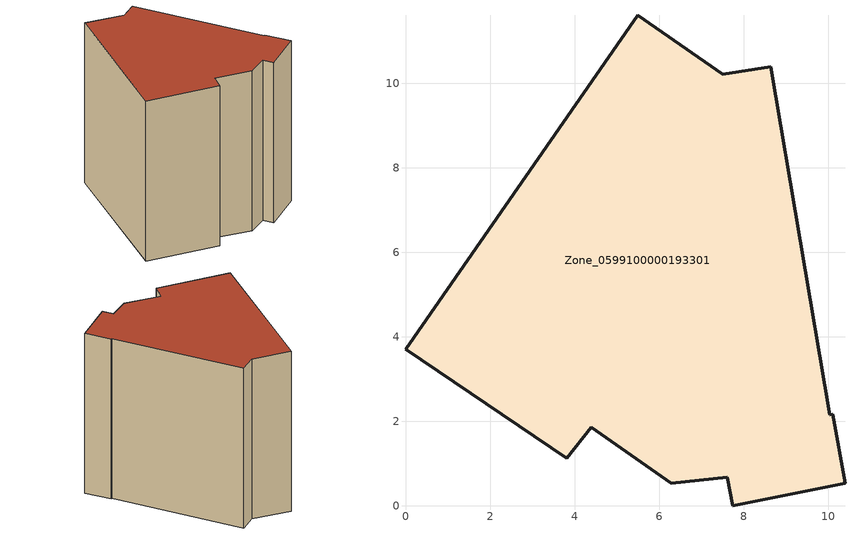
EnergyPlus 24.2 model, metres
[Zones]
Zone_0599100000193301
 floor ground (C_G): 5.5,11.61 7.51,10.21 8.64,10.39 10.04,2.16 10.11,2.17 10.4,0.53 7.74,0 7.61,0.68 6.29,0.53 4.39,1.86 3.81,1.12 0,3.71 z0
 wall outside (C_F): 0,3.71 3.81,1.12 4.39,1.86 6.29,0.53 7.61,0.68 7.74,0 10.4,0.53 10.11,2.17 10.04,2.16 8.64,10.39 7.51,10.21 5.5,11.61 0,3.71 z0:10.69
 roof outside (C_R): 7.51,10.21 5.5,11.61 0,3.71 3.81,1.12 4.39,1.86 6.29,0.53 7.61,0.68 7.74,0 10.4,0.53 10.11,2.17 10.04,2.16 8.64,10.39 z10.69
[BUILDING]
Pand.0599100000193301: North Axis=0; Terrain=City; Loads Convergence Tolerance Value=0.04; Temperature Convergence Tolerance Value=0.4; Solar Distribution=FullExterior; Maximum Number of Warmup Days=25; Minimum Number of Warmup Days=1
[Site:Location]
Rotterdam.The.Hague.AP_ZH_NLD Design_Conditions: Latitude=51.96; Longitude=4.45; Time Zone=1; Elevation=-4.5
[SITE:GROUNDTEMPERATURE:BUILDINGSURFACE]
18, 18, 18, 18, 18, 18, 18, 18, 18, 18, 18, 18
[MATERIAL] Thermal Absorptance=0.9; Solar Absorptance=0.7; Visible Absorptance=0.7
Name | Roughness | Thickness | Conductivity | Density | Specific Heat
G.TI.1946 | MediumSmooth | 0.15 | 1 | 540 | 1210
F.TI.1946 | Rough | 0.3 | 0.857143 | 1920 | 840
R.TI.1946 | MediumRough | 0.2 | 0.1 | 1500 | 1000
[CONSTRUCTION]
C_G: G.TI.1946
C_F: F.TI.1946
C_R: R.TI.1946
[ZONE]
Zone_0599100000193301: Type=1; Multiplier=1; Ceiling Height=Autocalculate; Volume=Autocalculate; Floor Area=autocalculate; Part of Total Floor Area=Yes
[ZONEINFILTRATION:DESIGNFLOWRATE]
Infil_Zone_0599100000193301: Zone or ZoneList or Space or SpaceList=Zone_0599100000193301; Schedule=AlwaysOn; Design Flow Rate Calculation Method=Flow/Area; Flow Rate per Floor Area=0.003; Constant Term Coefficient=1; Temperature Term Coefficient=0; Velocity Term Coefficient=0; Velocity Squared Term Coefficient=0
[HVACTEMPLATE:ZONE:IDEALLOADSAIRSYSTEM]
Zone_0599100000193301: Maximum Heating Supply Air Temperature=50; Minimum Cooling Supply Air Temperature=13; Maximum Heating Supply Air Humidity Ratio=0.0156; Minimum Cooling Supply Air Humidity Ratio=0.0077; Heating Limit=NoLimit; Cooling Limit=NoLimit; Dehumidification Control Type=ConstantSensibleHeatRatio; Cooling Sensible Heat Ratio=0.7; Dehumidification Setpoint=60; Humidification Control Type=None; Humidification Setpoint=30; Outdoor Air Method=None; Outdoor Air Flow Rate per Person=0.00944; Outdoor Air Flow Rate per Zone Floor Area=0; Outdoor Air Flow Rate per Zone=0; Demand Controlled Ventilation Type=None; Outdoor Air Economizer Type=NoEconomizer; Heat Recovery Type=None; Sensible Heat Recovery Effectiveness=0.7; Latent Heat Recovery Effectiveness=0.65
[ZONECONTROL:THERMOSTAT]
ThermostatControl_Zone_0599100000193301: Zone or ZoneList=Zone_0599100000193301; Control Type Schedule=DualSetpointControlType; Control 1=Thermostat_Zone_0599100000193301; Temperature Difference Between Cutout And Setpoint=0
[THERMOSTATSETPOINT:DUALSETPOINT]
Thermostat_Zone_0599100000193301: Heating Setpoint Temperature Schedule=HeatingSetpoint_Zone_0599100000193301; Cooling Setpoint Temperature Schedule=CoolingSetpoint_Zone_0599100000193301
[SCHEDULE:COMPACT]
HeatingSetpoint_Zone_0599100000193301: Through: 12/31, For: AllDays, Until: 24:00, 21
CoolingSetpoint_Zone_0599100000193301: Through: 12/31, For: AllDays, Until: 24:00, 24
DualSetpointControlType: Through: 12/31, For: AllDays, Until: 24:00, 4
AlwaysOn: Through: 12/31, For: AllDays, Until: 24:00, 1
